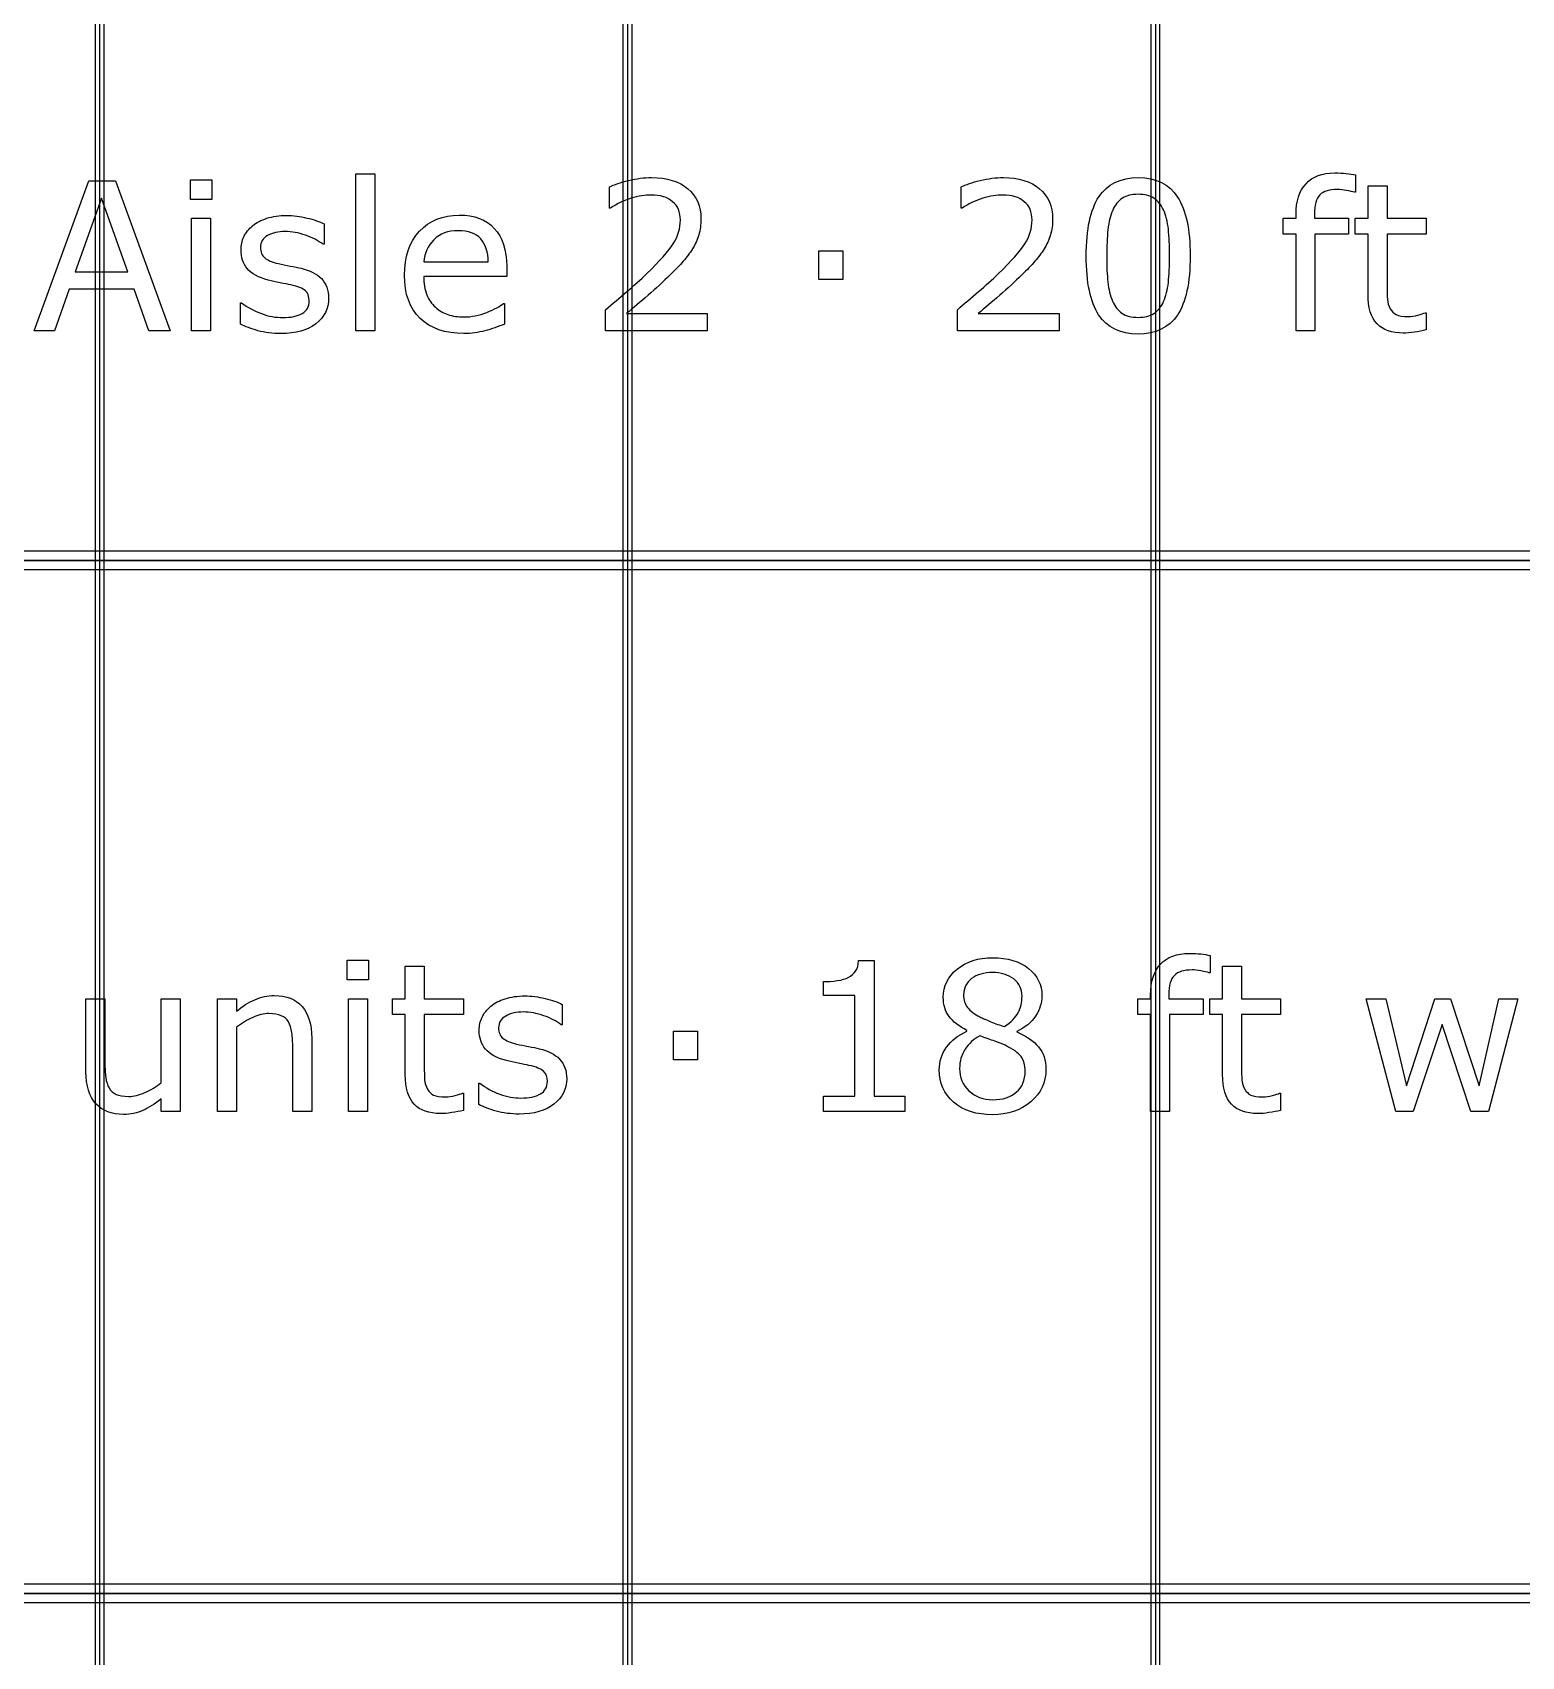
# Model space of a CAD drawing. Extents: x -13 to 750, y 12 to 2314.
# Drawn here: x 139.1 to 204, y 2080.1 to 2150.9 of the extents above; entities that cross this region are included whole.
import ezdxf

# ---------------------------------------------------------------- set-up
doc = ezdxf.new("R2010")
doc.units = 0
doc.layers.get('0').update_dxf_attribs({"linetype": 'CONTINUOUS'})

msp = doc.modelspace()

# ---------------------------------------------------------------- linework, layer by layer
at = {"color": 7}
for points in [[(141.80078, 2269.89), (141.80078, 2011.89), (142.19922, 2011.89), (142.19922, 2269.89)], [(164.80078, 2269.89), (164.80078, 2011.89), (165.19922, 2011.89), (165.19922, 2269.89)], [(187.80078, 2269.89), (187.80078, 2011.89), (188.19922, 2011.89), (188.19922, 2269.89)], [(44, 2153.89), (268, 2153.89), (268, 2127.89), (44, 2127.89)], [(145.073, 2137.89), (144.14575, 2137.89), (143.50415, 2139.71373), (140.67407, 2139.71373), (140.03247, 2137.89), (139.14917, 2137.89), (141.53101, 2144.43346), (142.69116, 2144.43346)], [(146.88794, 2143.62047), (145.9563, 2143.62047), (145.9563, 2144.4774), (146.88794, 2144.4774)], [(153.9939, 2137.89), (153.16772, 2137.89), (153.16772, 2144.72789), (153.9939, 2144.72789)], [(143.23608, 2140.4608), (142.08911, 2143.6732), (140.93774, 2140.4608)], [(146.83521, 2137.89), (146.00903, 2137.89), (146.00903, 2142.79869), (146.83521, 2142.79869)], [(174.38892, 2140.13561), (173.33862, 2140.13561), (173.33862, 2141.37926), (174.38892, 2141.37926)], [(189.51489, 2141.16393), (189.51489, 2141.16393)], [(151.97681, 2139.30504), (151.97681, 2139.30504)], [(188.35912, 2139.16881), (188.35912, 2139.16881)], [(43.599609, 2128.29039), (43.599609, 2082.48961), (268.40039, 2082.48961), (268.40039, 2128.29039)], [(44, 2127.89), (268, 2127.89), (268, 2082.89), (44, 2082.89)], [(44.400391, 2127.48961), (267.59961, 2127.48961), (267.59961, 2083.29039), (44.400391, 2083.29039)], [(153.71924, 2109.62047), (152.7876, 2109.62047), (152.7876, 2110.4774), (153.71924, 2110.4774)], [(153.6665, 2103.89), (152.84033, 2103.89), (152.84033, 2108.79869), (153.6665, 2108.79869)], [(182.19141, 2108.90855), (182.19141, 2108.90855)], [(203.79492, 2108.79869), (202.51611, 2103.89), (201.75146, 2103.89), (200.49023, 2107.67369), (199.23779, 2103.89), (198.47754, 2103.89), (197.18555, 2108.79869), (198.04687, 2108.79869), (198.94775, 2104.99742), (200.17383, 2108.79869), (200.85498, 2108.79869), (202.11182, 2104.99742), (202.96436, 2108.79869)], [(168.0498, 2106.13556), (166.99951, 2106.13556), (166.99951, 2107.37921), (168.0498, 2107.37921)], [(182.32764, 2105.63023), (182.32764, 2105.63023)], [(183.23291, 2105.71372), (183.23291, 2105.71372)], [(162.35449, 2105.30499), (162.35449, 2105.30499)], [(44, 2082.89), (268, 2082.89), (268, 2056.89), (44, 2056.89)]]:
    msp.add_lwpolyline(points, close=True, dxfattribs=at)
for points in [[(142, 2269.89), (142, 2011.89)], [(165, 2269.89), (165, 2011.89)], [(188, 2269.89), (188, 2011.89)], [(196.72637, 2144.68394), (196.72632, 2143.92809)], [(164.25513, 2143.23814), (164.21123, 2143.23814), (164.21123, 2144.161)], [(179.57886, 2143.23814), (179.53496, 2143.23814), (179.53496, 2144.161)], [(196.72632, 2143.92809), (196.68242, 2143.92809)], [(197.26685, 2139.49405), (197.26685, 2142.10441), (196.70874, 2142.10441), (196.70874, 2142.79874), (197.26685, 2142.79874), (197.26685, 2144.20939), (198.09302, 2144.20939), (198.09302, 2142.79874), (199.7981, 2142.79874), (199.7981, 2142.10441), (198.09302, 2142.10441), (198.09302, 2139.86759)], [(151.7834, 2142.54822), (151.7834, 2141.66492), (151.7395, 2141.66492)], [(194.92901, 2142.96564), (194.92901, 2142.79865), (196.41875, 2142.79865), (196.41875, 2142.10432), (194.95537, 2142.10432), (194.95537, 2137.89), (194.1292, 2137.89), (194.1292, 2142.10436), (193.57109, 2142.10436), (193.57109, 2142.79869), (194.1292, 2142.79869), (194.1292, 2142.96129)], [(156.12085, 2140.89146), (158.93335, 2140.89146)], [(159.73755, 2140.25865), (156.12085, 2140.25865)], [(159.7375, 2140.70689), (159.73755, 2140.25865)], [(148.14038, 2138.18443), (148.14038, 2139.11168), (148.18428, 2139.11168)], [(159.59692, 2139.08971), (159.64082, 2139.08971), (159.64082, 2138.18883)], [(168.47827, 2137.89), (164.04858, 2137.89), (164.04858, 2138.80846)], [(183.802, 2137.89), (179.37231, 2137.89), (179.37231, 2138.80846)], [(164.95828, 2138.64146), (168.4783, 2138.64146), (168.47827, 2137.89)], [(180.28201, 2138.64146), (183.80203, 2138.64146), (183.802, 2137.89)], [(199.75417, 2138.67664), (199.79807, 2138.67664), (199.7981, 2137.93395)], [(190.38716, 2110.68394), (190.38721, 2109.92809)], [(155.31885, 2105.494), (155.31885, 2108.10436), (154.76074, 2108.10436), (154.76074, 2108.79869), (155.31885, 2108.79869), (155.31885, 2110.20934), (156.14502, 2110.20934), (156.14502, 2108.79869), (157.8501, 2108.79869), (157.8501, 2108.10436), (156.14502, 2108.10436), (156.14502, 2105.86754)], [(175.07227, 2110.45539), (175.75342, 2110.45539), (175.75342, 2104.55793), (177.08936, 2104.55793), (177.08936, 2103.89)], [(190.38721, 2109.92809), (190.34321, 2109.92809)], [(190.92773, 2105.49405), (190.92773, 2108.10441), (190.36963, 2108.10441), (190.36963, 2108.79874), (190.92773, 2108.79874), (190.92773, 2110.20939), (191.75391, 2110.20939), (191.75391, 2108.79874), (193.45898, 2108.79874), (193.45898, 2108.10441), (191.75391, 2108.10441), (191.75391, 2105.86759)], [(177.08936, 2103.89), (173.54736, 2103.89), (173.54736, 2104.55797), (174.90967, 2104.55797), (174.90967, 2108.94371), (173.54736, 2108.94371), (173.54736, 2109.54137)], [(141.40576, 2105.61266), (141.40576, 2108.79869), (142.23193, 2108.79869), (142.23193, 2106.00377)], [(144.68412, 2105.13364), (144.68412, 2108.79868), (145.51029, 2108.79868), (145.51025, 2103.89)], [(147.96245, 2107.55506), (147.96245, 2103.89), (147.13628, 2103.89), (147.13628, 2108.79869), (147.96245, 2108.79869), (147.96245, 2108.25377)], [(162.16109, 2108.54817), (162.16109, 2107.66487), (162.11719, 2107.66487)], [(188.58979, 2108.96564), (188.58979, 2108.79865), (190.07954, 2108.79865), (190.07954, 2108.10432), (188.61616, 2108.10432), (188.61616, 2103.89), (187.78999, 2103.89), (187.78999, 2108.10436), (187.23188, 2108.10436), (187.23188, 2108.79869), (187.78999, 2108.79869), (187.78999, 2108.96129)], [(151.24077, 2107.07604), (151.24072, 2103.89)], [(179.79199, 2107.38365), (179.79199, 2107.41005)], [(181.96729, 2107.37489), (181.96729, 2107.34849)], [(151.24072, 2103.89), (150.41455, 2103.89), (150.41455, 2106.68492)], [(158.51807, 2104.18438), (158.51807, 2105.11163), (158.56197, 2105.11163)], [(145.51025, 2103.89), (144.68408, 2103.89), (144.68408, 2104.43492)], [(157.80617, 2104.67659), (157.85007, 2104.67659), (157.8501, 2103.9339)], [(193.41507, 2104.67664), (193.45897, 2104.67664), (193.45898, 2103.93395)]]:
    msp.add_lwpolyline(points, dxfattribs=at)
for points in [[(164.21123, 2144.161), (164.419237, 2144.263533), (164.696093, 2144.357283), (165.0418, 2144.44225)], [(165.0418, 2144.44225), (165.390433, 2144.52721), (165.727347, 2144.56969), (166.05254, 2144.56969)], [(166.05254, 2144.56969), (166.72344, 2144.56969), (167.24932, 2144.40709), (167.63018, 2144.08189)], [(179.53496, 2144.161), (179.742967, 2144.263533), (180.019823, 2144.357283), (180.36553, 2144.44225)], [(180.36553, 2144.44225), (180.714163, 2144.52721), (181.051077, 2144.56969), (181.37627, 2144.56969)], [(181.37627, 2144.56969), (182.04717, 2144.56969), (182.57305, 2144.40709), (182.95391, 2144.08189)], [(185.53784, 2143.73033), (185.904053, 2144.28697), (186.475343, 2144.56529), (187.25171, 2144.56529)], [(187.25171, 2144.56529), (188.036863, 2144.56529), (188.609617, 2144.282577), (188.96997, 2143.71715)], [(194.56426, 2144.30162), (194.8543, 2144.6151), (195.273243, 2144.77184), (195.82109, 2144.77184)], [(195.82109, 2144.77184), (196.005663, 2144.77184), (196.171193, 2144.76304), (196.31768, 2144.74544)], [(196.31768, 2144.74544), (196.467093, 2144.72784), (196.603323, 2144.70734), (196.72637, 2144.68394)], [(166.03052, 2143.80943), (165.76392, 2143.80943), (165.475343, 2143.762557), (165.16479, 2143.66881)], [(166.96655, 2143.51939), (166.743897, 2143.71275), (166.431887, 2143.80943), (166.03052, 2143.80943)], [(167.63018, 2144.08189), (168.01104, 2143.75963), (168.20147, 2143.321643), (168.20147, 2142.76793)], [(181.35425, 2143.80943), (181.08765, 2143.80943), (180.799077, 2143.762557), (180.48853, 2143.66881)], [(182.29028, 2143.51939), (182.067627, 2143.71275), (181.755617, 2143.80943), (181.35425, 2143.80943)], [(182.95391, 2144.08189), (183.33477, 2143.75963), (183.5252, 2143.321643), (183.5252, 2142.76793)], [(184.98853, 2141.15514), (184.98853, 2142.318227), (185.171633, 2143.176623), (185.53784, 2143.73033)], [(187.25171, 2143.8402), (186.976317, 2143.8402), (186.7478, 2143.78307), (186.56616, 2143.66881)], [(187.93286, 2143.66881), (187.75708, 2143.78307), (187.53003, 2143.8402), (187.25171, 2143.8402)], [(194.1292, 2142.96129), (194.1292, 2143.544297), (194.27422, 2143.991073), (194.56426, 2144.30162)], [(195.16631, 2143.81379), (195.00811, 2143.658517), (194.92901, 2143.3758), (194.92901, 2142.96564)], [(195.93975, 2144.05109), (195.585257, 2144.05109), (195.327443, 2143.97199), (195.16631, 2143.81379)], [(196.32647, 2144.00719), (196.179983, 2144.036457), (196.051077, 2144.05109), (195.93975, 2144.05109)], [(196.68242, 2143.92809), (196.5916, 2143.954423), (196.47295, 2143.98079), (196.32647, 2144.00719)], [(165.16479, 2143.66881), (164.854243, 2143.575057), (164.551023, 2143.4315), (164.25513, 2143.23814)], [(167.30493, 2142.72398), (167.30493, 2143.063827), (167.192137, 2143.328963), (166.96655, 2143.51939)], [(180.48853, 2143.66881), (180.177983, 2143.575057), (179.87476, 2143.4315), (179.57886, 2143.23814)], [(182.62866, 2142.72398), (182.62866, 2143.063827), (182.515867, 2143.328963), (182.29028, 2143.51939)], [(186.13989, 2143.15025), (186.040283, 2142.933457), (185.971437, 2142.650743), (185.93335, 2142.30211)], [(186.56616, 2143.66881), (186.387453, 2143.55455), (186.245363, 2143.381697), (186.13989, 2143.15025)], [(188.35474, 2143.15904), (188.2522, 2143.384627), (188.111573, 2143.55455), (187.93286, 2143.66881)], [(188.56567, 2142.32408), (188.530537, 2142.652207), (188.460227, 2142.930527), (188.35474, 2143.15904)], [(188.96997, 2143.71715), (189.33325, 2143.15465), (189.51489, 2142.303577), (189.51489, 2141.16393)], [(148.28535, 2141.99012), (148.37031, 2142.168827), (148.49775, 2142.328493), (148.66767, 2142.46912)], [(148.66767, 2142.46912), (148.831737, 2142.606813), (149.039747, 2142.715213), (149.2917, 2142.79432)], [(149.2917, 2142.79432), (149.54658, 2142.876347), (149.83076, 2142.91736), (150.14424, 2142.91736)], [(150.14424, 2142.91736), (150.437207, 2142.91736), (150.733103, 2142.88074), (151.03193, 2142.8075)], [(151.03193, 2142.8075), (151.33369, 2142.737187), (151.58418, 2142.65076), (151.7834, 2142.54822)], [(155.93623, 2142.2274), (156.375683, 2142.69908), (156.95283, 2142.93492), (157.66767, 2142.93492)], [(157.66767, 2142.93492), (158.329783, 2142.93492), (158.83955, 2142.74156), (159.19697, 2142.35484)], [(159.19697, 2142.35484), (159.557323, 2141.968127), (159.7375, 2141.41881), (159.7375, 2140.70689)], [(166.99292, 2141.68248), (167.200927, 2142.004747), (167.30493, 2142.351913), (167.30493, 2142.72398)], [(168.20147, 2142.76793), (168.20147, 2142.518903), (168.169237, 2142.285993), (168.10477, 2142.0692)], [(182.31665, 2141.68248), (182.524657, 2142.004747), (182.62866, 2142.351913), (182.62866, 2142.72398)], [(183.5252, 2142.76793), (183.5252, 2142.518903), (183.492967, 2142.285993), (183.4285, 2142.0692)], [(188.62277, 2141.16393), (188.62277, 2141.609237), (188.603737, 2141.995953), (188.56567, 2142.32408)], [(148.1623, 2141.41883), (148.1623, 2141.620977), (148.203317, 2141.811407), (148.28535, 2141.99012)], [(149.31812, 2142.04285), (149.110107, 2141.928597), (149.0061, 2141.75721), (149.0061, 2141.52869)], [(150.08276, 2142.21863), (149.781007, 2142.21863), (149.526127, 2142.160037), (149.31812, 2142.04285)], [(150.97046, 2142.05604), (150.6687, 2142.164433), (150.3728, 2142.21863), (150.08276, 2142.21863)], [(151.7395, 2141.66492), (151.528567, 2141.820193), (151.27222, 2141.950567), (150.97046, 2142.05604)], [(155.28144, 2140.31578), (155.28144, 2141.118513), (155.499703, 2141.75572), (155.93623, 2142.2274)], [(156.5647, 2141.86266), (156.303953, 2141.601913), (156.156003, 2141.27818), (156.12085, 2140.89146)], [(157.62378, 2142.25377), (157.1814, 2142.25377), (156.828373, 2142.1234), (156.5647, 2141.86266)], [(158.60376, 2141.89781), (158.389893, 2142.135117), (158.063233, 2142.25377), (157.62378, 2142.25377)], [(158.93335, 2140.89146), (158.930683, 2141.32506), (158.82082, 2141.66051), (158.60376, 2141.89781)], [(165.83716, 2140.38609), (166.39966, 2140.931017), (166.784913, 2141.363147), (166.99292, 2141.68248)], [(168.10477, 2142.0692), (168.043237, 2141.855333), (167.95095, 2141.65172), (167.82791, 2141.45836)], [(181.16089, 2140.38609), (181.72339, 2140.931017), (182.108643, 2141.363147), (182.31665, 2141.68248)], [(183.4285, 2142.0692), (183.366967, 2141.855333), (183.27468, 2141.65172), (183.15164, 2141.45836)], [(185.93335, 2142.30211), (185.898217, 2141.953477), (185.88065, 2141.571153), (185.88065, 2141.15514)], [(148.43037, 2140.60145), (148.251657, 2140.824103), (148.1623, 2141.096563), (148.1623, 2141.41883)], [(149.0061, 2141.52869), (149.0061, 2141.326543), (149.06909, 2141.1742), (149.19507, 2141.07166)], [(149.19507, 2141.07166), (149.318117, 2140.96912), (149.517333, 2140.885623), (149.79272, 2140.82117)], [(167.42361, 2140.92223), (167.27127, 2140.746443), (167.085237, 2140.551617), (166.86551, 2140.33775)], [(167.82791, 2141.45836), (167.71365, 2141.27672), (167.578883, 2141.09801), (167.42361, 2140.92223)], [(182.74734, 2140.92223), (182.595, 2140.746443), (182.408967, 2140.551617), (182.18924, 2140.33775)], [(183.15164, 2141.45836), (183.03738, 2141.27672), (182.902613, 2141.09801), (182.74734, 2140.92223)], [(185.52905, 2138.58873), (185.168703, 2139.14537), (184.98853, 2140.00084), (184.98853, 2141.15514)], [(185.88065, 2141.15514), (185.88065, 2140.698107), (185.89675, 2140.31578), (185.92895, 2140.00816)], [(188.56567, 2140.00377), (188.603737, 2140.326037), (188.62277, 2140.712757), (188.62277, 2141.16393)], [(189.51489, 2141.16393), (189.51489, 2139.989123), (189.33032, 2139.12633), (188.96118, 2138.57555)], [(149.34883, 2140.10047), (148.918163, 2140.21473), (148.61201, 2140.381723), (148.43037, 2140.60145)], [(149.79272, 2140.82117), (149.945067, 2140.786037), (150.11499, 2140.75088), (150.30249, 2140.7157)], [(150.30249, 2140.7157), (150.492917, 2140.680567), (150.65112, 2140.648333), (150.7771, 2140.619)], [(150.7771, 2140.619), (151.160887, 2140.531113), (151.456783, 2140.380237), (151.66479, 2140.16637)], [(155.96699, 2138.43492), (155.509957, 2138.877307), (155.28144, 2139.50426), (155.28144, 2140.31578)], [(156.12085, 2140.25865), (156.12085, 2139.956897), (156.16626, 2139.693227), (156.25708, 2139.46764)], [(164.97144, 2139.59947), (165.281987, 2139.863143), (165.57056, 2140.12535), (165.83716, 2140.38609)], [(166.86551, 2140.33775), (166.55203, 2140.030137), (166.2283, 2139.73131), (165.89432, 2139.44127)], [(180.29517, 2139.59947), (180.605717, 2139.863143), (180.89429, 2140.12535), (181.16089, 2140.38609)], [(182.18924, 2140.33775), (181.87576, 2140.030137), (181.55203, 2139.73131), (181.21805, 2139.44127)], [(149.86299, 2139.98621), (149.67549, 2140.021343), (149.504103, 2140.05943), (149.34883, 2140.10047)], [(150.32441, 2139.89391), (150.207223, 2139.92031), (150.053417, 2139.951077), (149.86299, 2139.98621)], [(150.96601, 2139.63902), (150.854683, 2139.738633), (150.640817, 2139.823597), (150.32441, 2139.89391)], [(151.13301, 2139.19957), (151.13301, 2139.39293), (151.077343, 2139.539413), (150.96601, 2139.63902)], [(151.66479, 2140.16637), (151.872803, 2139.94957), (151.97681, 2139.66246), (151.97681, 2139.30504)], [(164.04858, 2138.80846), (164.3562, 2139.072127), (164.66382, 2139.335797), (164.97144, 2139.59947)], [(179.37231, 2138.80846), (179.67993, 2139.072127), (179.98755, 2139.335797), (180.29517, 2139.59947)], [(185.92895, 2140.00816), (185.96115, 2139.700547), (186.029997, 2139.425157), (186.13549, 2139.18199)], [(188.35913, 2139.16881), (188.46167, 2139.406117), (188.530517, 2139.684437), (188.56567, 2140.00377)], [(197.65796, 2138.19767), (197.39722, 2138.467197), (197.26685, 2138.899323), (197.26685, 2139.49405)], [(198.09302, 2139.86759), (198.09302, 2139.609777), (198.098887, 2139.407627), (198.11062, 2139.26114)], [(148.18428, 2139.11168), (148.44502, 2138.915393), (148.735057, 2138.758653), (149.05439, 2138.64146)], [(150.82539, 2138.64586), (151.03047, 2138.763047), (151.13301, 2138.947617), (151.13301, 2139.19957)], [(151.97681, 2139.30504), (151.97681, 2138.8568), (151.790773, 2138.489123), (151.4187, 2138.20201)], [(156.25708, 2139.46764), (156.3479, 2139.24498), (156.472413, 2139.061873), (156.63062, 2138.91832)], [(156.63062, 2138.91832), (156.78296, 2138.777693), (156.963133, 2138.672223), (157.17114, 2138.60191)], [(158.87183, 2138.6942), (159.21167, 2138.828967), (159.453367, 2138.960803), (159.59692, 2139.08971)], [(165.89432, 2139.44127), (165.560333, 2139.154163), (165.24832, 2138.88756), (164.95828, 2138.64146)], [(181.21805, 2139.44127), (180.884063, 2139.154163), (180.57205, 2138.88756), (180.28201, 2138.64146)], [(186.13549, 2139.18199), (186.23217, 2138.953477), (186.3684, 2138.77916), (186.54418, 2138.65904)], [(187.93725, 2138.65025), (188.11889, 2138.76451), (188.259513, 2138.937363), (188.35912, 2139.16881)], [(198.11062, 2139.26114), (198.122353, 2139.117587), (198.163367, 2138.982823), (198.23366, 2138.85685)], [(198.23366, 2138.85685), (198.298127, 2138.739663), (198.386017, 2138.653237), (198.49733, 2138.59757)], [(148.90063, 2137.89879), (148.598877, 2137.986683), (148.34546, 2138.081897), (148.14038, 2138.18443)], [(149.05439, 2138.64146), (149.37373, 2138.527207), (149.679883, 2138.47008), (149.97285, 2138.47008)], [(151.4187, 2138.20201), (151.04956, 2137.914903), (150.54419, 2137.77135), (149.90259, 2137.77135)], [(149.97285, 2138.47008), (150.33613, 2138.47008), (150.62031, 2138.528673), (150.82539, 2138.64586)], [(157.87422, 2137.77574), (157.059767, 2137.77574), (156.424023, 2137.995467), (155.96699, 2138.43492)], [(157.17114, 2138.60191), (157.38208, 2138.531603), (157.613527, 2138.49645), (157.86548, 2138.49645)], [(157.86548, 2138.49645), (158.199467, 2138.49645), (158.534917, 2138.562367), (158.87183, 2138.6942)], [(159.64082, 2138.18883), (159.3625, 2138.071643), (159.07832, 2137.973497), (158.78828, 2137.89439)], [(187.25171, 2137.75377), (186.46655, 2137.75377), (185.89233, 2138.03209), (185.52905, 2138.58873)], [(186.54418, 2138.65904), (186.722893, 2138.538927), (186.958733, 2138.47887), (187.2517, 2138.47887)], [(187.2517, 2138.47887), (187.527087, 2138.47887), (187.755603, 2138.535997), (187.93725, 2138.65025)], [(188.96118, 2138.57555), (188.594973, 2138.027697), (188.02515, 2137.75377), (187.25171, 2137.75377)], [(198.80054, 2137.79337), (198.29956, 2137.79337), (197.9187, 2137.928137), (197.65796, 2138.19767)], [(198.49733, 2138.59757), (198.61159, 2138.544837), (198.784443, 2138.51847), (199.01589, 2138.51847)], [(199.01589, 2138.51847), (199.150657, 2138.51847), (199.29128, 2138.537503), (199.43776, 2138.57557)], [(199.43776, 2138.57557), (199.584247, 2138.61657), (199.689717, 2138.65026), (199.75417, 2138.67664)], [(149.90259, 2137.77135), (149.53931, 2137.77135), (149.205323, 2137.81383), (148.90063, 2137.89879)], [(158.78828, 2137.89439), (158.49824, 2137.81529), (158.193553, 2137.77574), (157.87422, 2137.77574)], [(199.28833, 2137.83287), (199.10669, 2137.806537), (198.944093, 2137.79337), (198.80054, 2137.79337)], [(199.7981, 2137.93395), (199.642827, 2137.89295), (199.472903, 2137.859257), (199.28833, 2137.83287)], [(179.36572, 2110.09071), (179.77002, 2110.418837), (180.28418, 2110.5829), (180.9082, 2110.5829)], [(180.9082, 2110.5829), (181.56152, 2110.5829), (182.083007, 2110.426163), (182.47266, 2110.11269)], [(188.22505, 2110.30162), (188.51509, 2110.6151), (188.934033, 2110.77184), (189.48188, 2110.77184)], [(189.48188, 2110.77184), (189.666453, 2110.77184), (189.831983, 2110.76304), (189.97847, 2110.74544)], [(189.97847, 2110.74544), (190.127883, 2110.72784), (190.264113, 2110.70734), (190.38716, 2110.68394)], [(174.61963, 2109.7215), (174.754397, 2109.794747), (174.859867, 2109.887033), (174.93604, 2109.99836)], [(174.93604, 2109.99836), (175.01514, 2110.11262), (175.06055, 2110.264963), (175.07227, 2110.45539)], [(178.75928, 2108.86024), (178.75928, 2109.352433), (178.961427, 2109.76259), (179.36572, 2110.09071)], [(180.90381, 2109.93688), (180.53467, 2109.93688), (180.231447, 2109.848987), (179.99414, 2109.6732)], [(181.82666, 2109.65563), (181.586427, 2109.84313), (181.27881, 2109.93688), (180.90381, 2109.93688)], [(182.47266, 2110.11269), (182.862307, 2109.79921), (183.05713, 2109.40077), (183.05713, 2108.91737)], [(187.78999, 2108.96129), (187.78999, 2109.544297), (187.93501, 2109.991073), (188.22505, 2110.30162)], [(188.8271, 2109.81379), (188.668893, 2109.658517), (188.58979, 2109.3758), (188.58979, 2108.96564)], [(189.60054, 2110.05109), (189.246047, 2110.05109), (188.988233, 2109.97199), (188.8271, 2109.81379)], [(189.98725, 2110.00719), (189.84077, 2110.036457), (189.711867, 2110.05109), (189.60054, 2110.05109)], [(190.34321, 2109.92809), (190.25239, 2109.954423), (190.133737, 2109.98079), (189.98725, 2110.00719)], [(173.54736, 2109.54137), (173.731933, 2109.54137), (173.929687, 2109.556003), (174.14062, 2109.58527)], [(174.14062, 2109.58527), (174.35156, 2109.61747), (174.51123, 2109.66288), (174.61963, 2109.7215)], [(179.99414, 2109.6732), (179.759767, 2109.49742), (179.64258, 2109.260117), (179.64258, 2108.96129)], [(182.19141, 2108.90855), (182.19141, 2109.22203), (182.069827, 2109.471057), (181.82666, 2109.65563)], [(147.96245, 2108.25377), (148.220263, 2108.467637), (148.486867, 2108.63463), (148.76226, 2108.75475)], [(148.76226, 2108.75475), (149.037647, 2108.874863), (149.32036, 2108.93492), (149.6104, 2108.93492)], [(149.6104, 2108.93492), (150.140673, 2108.93492), (150.54497, 2108.775253), (150.82329, 2108.45592)], [(150.82329, 2108.45592), (151.10161, 2108.13658), (151.24077, 2107.67662), (151.24077, 2107.07604)], [(158.66305, 2107.99007), (158.74801, 2108.168777), (158.87545, 2108.328443), (159.04537, 2108.46907)], [(159.04537, 2108.46907), (159.20943, 2108.606763), (159.417437, 2108.715163), (159.66939, 2108.79427)], [(159.66939, 2108.79427), (159.924277, 2108.876297), (160.208457, 2108.91731), (160.52193, 2108.91731)], [(160.52193, 2108.91731), (160.814903, 2108.91731), (161.110803, 2108.88069), (161.40963, 2108.80745)], [(161.40963, 2108.80745), (161.711383, 2108.737137), (161.96187, 2108.65071), (162.16109, 2108.54817)], [(179.00977, 2108.02528), (178.842777, 2108.24794), (178.75928, 2108.52626), (178.75928, 2108.86024)], [(179.64258, 2108.96129), (179.64258, 2108.75035), (179.701173, 2108.567243), (179.81836, 2108.41197)], [(179.81836, 2108.41197), (179.93848, 2108.25963), (180.118657, 2108.1234), (180.35889, 2108.00328)], [(182.02441, 2108.18785), (182.135743, 2108.395857), (182.19141, 2108.63609), (182.19141, 2108.90855)], [(183.05713, 2108.91737), (183.05713, 2108.621477), (182.964843, 2108.329973), (182.78027, 2108.04286)], [(148.66997, 2107.98133), (148.423877, 2107.870003), (148.188037, 2107.727913), (147.96245, 2107.55506)], [(149.37749, 2108.14832), (149.151903, 2108.14832), (148.916063, 2108.092657), (148.66997, 2107.98133)], [(149.91362, 2108.05602), (149.775927, 2108.117553), (149.597217, 2108.14832), (149.37749, 2108.14832)], [(150.23003, 2107.78355), (150.15679, 2107.906603), (150.05132, 2107.997427), (149.91362, 2108.05602)], [(150.37505, 2107.31773), (150.348717, 2107.51695), (150.300377, 2107.672223), (150.23003, 2107.78355)], [(158.54, 2107.41878), (158.54, 2107.620927), (158.581017, 2107.811357), (158.66305, 2107.99007)], [(159.6958, 2108.0428), (159.487793, 2107.928547), (159.38379, 2107.75716), (159.38379, 2107.52864)], [(160.46045, 2108.21858), (160.15869, 2108.21858), (159.903807, 2108.159987), (159.6958, 2108.0428)], [(161.34814, 2108.05599), (161.046387, 2108.164383), (160.75049, 2108.21858), (160.46045, 2108.21858)], [(162.11719, 2107.66487), (161.90625, 2107.820143), (161.6499, 2107.950517), (161.34814, 2108.05599)], [(179.79199, 2107.41005), (179.44043, 2107.59755), (179.17969, 2107.802627), (179.00977, 2108.02528)], [(180.35889, 2108.00328), (180.467283, 2107.950547), (180.622557, 2107.8817), (180.82471, 2107.79674)], [(180.82471, 2107.79674), (181.029783, 2107.71178), (181.229, 2107.641467), (181.42236, 2107.5858)], [(181.42236, 2107.5858), (181.7124, 2107.77916), (181.913083, 2107.979843), (182.02441, 2108.18785)], [(182.78027, 2108.04286), (182.595703, 2107.75868), (182.32471, 2107.536023), (181.96729, 2107.37489)], [(150.41455, 2106.68492), (150.41455, 2106.910507), (150.401383, 2107.121443), (150.37505, 2107.31773)], [(158.80807, 2106.6014), (158.629357, 2106.824053), (158.54, 2107.096513), (158.54, 2107.41878)], [(159.38379, 2107.52864), (159.38379, 2107.326493), (159.446777, 2107.17415), (159.57275, 2107.07161)], [(159.57275, 2107.07161), (159.695797, 2106.96907), (159.895017, 2106.885573), (160.17041, 2106.82112)], [(178.8999, 2106.68053), (179.11084, 2106.97643), (179.408203, 2107.210803), (179.79199, 2107.38365)], [(180.3457, 2107.1815), (180.082033, 2107.037947), (179.869633, 2106.843123), (179.7085, 2106.59703)], [(181.00049, 2106.94859), (180.836423, 2107.004257), (180.61816, 2107.081893), (180.3457, 2107.1815)], [(181.45312, 2106.76842), (181.315427, 2106.832887), (181.16455, 2106.892943), (181.00049, 2106.94859)], [(181.96729, 2107.34849), (182.377443, 2107.172703), (182.690917, 2106.955907), (182.90771, 2106.6981)], [(159.72652, 2106.10042), (159.29586, 2106.21468), (158.98971, 2106.381673), (158.80807, 2106.6014)], [(160.17041, 2106.82112), (160.322757, 2106.785987), (160.49268, 2106.75083), (160.68018, 2106.71565)], [(160.68018, 2106.71565), (160.870607, 2106.680517), (161.02881, 2106.648283), (161.15479, 2106.61895)], [(161.15479, 2106.61895), (161.538577, 2106.531063), (161.834473, 2106.380187), (162.04248, 2106.16632)], [(178.5835, 2105.69615), (178.5835, 2106.05943), (178.688967, 2106.387557), (178.8999, 2106.68053)], [(179.7085, 2106.59703), (179.550293, 2106.350937), (179.47119, 2106.072617), (179.47119, 2105.76207)], [(182.14746, 2106.27623), (182.030273, 2106.44029), (181.798827, 2106.604353), (181.45312, 2106.76842)], [(182.32764, 2105.63023), (182.32764, 2105.899763), (182.26758, 2106.115097), (182.14746, 2106.27623)], [(182.90771, 2106.6981), (183.12451, 2106.440287), (183.23291, 2106.11216), (183.23291, 2105.71372)], [(141.83643, 2104.22398), (141.549317, 2104.540387), (141.40576, 2105.00328), (141.40576, 2105.61266)], [(142.23193, 2106.00377), (142.23193, 2105.754743), (142.243663, 2105.540877), (142.26713, 2105.36217)], [(156.14502, 2105.86754), (156.14502, 2105.609727), (156.150887, 2105.407577), (156.16262, 2105.26109)], [(160.24068, 2105.98616), (160.05318, 2106.021293), (159.881793, 2106.05938), (159.72652, 2106.10042)], [(160.70211, 2105.89386), (160.584923, 2105.92026), (160.431113, 2105.951027), (160.24068, 2105.98616)], [(161.34371, 2105.63897), (161.232383, 2105.738583), (161.018517, 2105.823547), (160.70211, 2105.89386)], [(161.5107, 2105.19952), (161.5107, 2105.39288), (161.455037, 2105.539363), (161.34371, 2105.63897)], [(162.04248, 2106.16632), (162.250487, 2105.94952), (162.35449, 2105.66241), (162.35449, 2105.30499)], [(179.21191, 2104.2899), (178.79297, 2104.656113), (178.5835, 2105.124863), (178.5835, 2105.69615)], [(179.47119, 2105.76207), (179.47119, 2105.366563), (179.60742, 2105.039903), (179.87988, 2104.78209)], [(181.94092, 2104.72496), (182.198733, 2104.944687), (182.32764, 2105.246443), (182.32764, 2105.63023)], [(183.23291, 2105.71373), (183.23291, 2105.148303), (183.01172, 2104.67809), (182.56934, 2104.30309)], [(191.75391, 2105.86759), (191.75391, 2105.609777), (191.759777, 2105.407627), (191.77151, 2105.26114)], [(142.26713, 2105.36217), (142.290597, 2105.18639), (142.3404, 2105.03551), (142.41654, 2104.90953)], [(142.41654, 2104.90953), (142.495647, 2104.780623), (142.598187, 2104.686873), (142.72416, 2104.62828)], [(143.97221, 2104.70737), (144.22709, 2104.818703), (144.464393, 2104.960793), (144.68412, 2105.13364)], [(155.70996, 2104.19762), (155.44922, 2104.467147), (155.31885, 2104.899273), (155.31885, 2105.494)], [(156.16262, 2105.26109), (156.174353, 2105.117537), (156.215367, 2104.982773), (156.28566, 2104.8568)], [(156.28566, 2104.8568), (156.350127, 2104.739613), (156.43802, 2104.653187), (156.54934, 2104.59752)], [(158.56197, 2105.11163), (158.82271, 2104.915343), (159.11275, 2104.758603), (159.43209, 2104.64141)], [(161.20308, 2104.64581), (161.40816, 2104.762997), (161.5107, 2104.947567), (161.5107, 2105.19952)], [(162.35449, 2105.30499), (162.35449, 2104.85675), (162.168457, 2104.489073), (161.79639, 2104.20196)], [(191.31885, 2104.19767), (191.058103, 2104.467197), (190.92773, 2104.899323), (190.92773, 2105.49405)], [(191.77151, 2105.26114), (191.783243, 2105.117587), (191.82426, 2104.982823), (191.89456, 2104.85685)], [(191.89456, 2104.85685), (191.959027, 2104.739663), (192.046917, 2104.653237), (192.15823, 2104.59757)], [(143.04053, 2103.75377), (142.524903, 2103.75377), (142.123537, 2103.910507), (141.83643, 2104.22398)], [(142.72416, 2104.62828), (142.85014, 2104.56968), (143.033247, 2104.54038), (143.27348, 2104.54038)], [(143.27348, 2104.54038), (143.487347, 2104.54038), (143.720257, 2104.596043), (143.97221, 2104.70737)], [(144.68408, 2104.43492), (144.40576, 2104.215193), (144.13916, 2104.046737), (143.88428, 2103.92955)], [(156.85254, 2103.79332), (156.35156, 2103.79332), (155.9707, 2103.928087), (155.70996, 2104.19762)], [(156.54934, 2104.59752), (156.663593, 2104.544787), (156.836443, 2104.51842), (157.06789, 2104.51842)], [(157.06789, 2104.51842), (157.202657, 2104.51842), (157.343283, 2104.537453), (157.48977, 2104.57552)], [(157.48977, 2104.57552), (157.63625, 2104.61652), (157.741717, 2104.65021), (157.80617, 2104.67659)], [(159.27832, 2103.89874), (158.97656, 2103.986633), (158.723143, 2104.081847), (158.51807, 2104.18438)], [(159.43209, 2104.64141), (159.751423, 2104.527157), (160.057577, 2104.47003), (160.35055, 2104.47003)], [(161.79639, 2104.20196), (161.42725, 2103.914853), (160.921877, 2103.7713), (160.28027, 2103.7713)], [(160.35055, 2104.47003), (160.71383, 2104.47003), (160.998007, 2104.528623), (161.20308, 2104.64581)], [(180.9082, 2103.74059), (180.19922, 2103.74059), (179.63379, 2103.923693), (179.21191, 2104.2899)], [(179.87988, 2104.78209), (180.15234, 2104.524277), (180.498043, 2104.39537), (180.91699, 2104.39537)], [(182.56934, 2104.30309), (182.129887, 2103.92809), (181.576173, 2103.74059), (180.9082, 2103.74059)], [(180.91699, 2104.39537), (181.344723, 2104.39537), (181.686033, 2104.505233), (181.94092, 2104.72496)], [(192.46143, 2103.79337), (191.96045, 2103.79337), (191.57959, 2103.928137), (191.31885, 2104.19767)], [(192.15823, 2104.59757), (192.27249, 2104.544837), (192.445343, 2104.51847), (192.67679, 2104.51847)], [(192.67679, 2104.51847), (192.811557, 2104.51847), (192.95218, 2104.537503), (193.09866, 2104.57557)], [(193.09866, 2104.57557), (193.245147, 2104.61657), (193.350617, 2104.65026), (193.41507, 2104.67664)], [(143.88428, 2103.92955), (143.629393, 2103.812363), (143.348143, 2103.75377), (143.04053, 2103.75377)], [(157.34033, 2103.83282), (157.15869, 2103.806487), (156.996093, 2103.79332), (156.85254, 2103.79332)], [(157.8501, 2103.9339), (157.694827, 2103.8929), (157.524903, 2103.859207), (157.34033, 2103.83282)], [(160.28027, 2103.7713), (159.91699, 2103.7713), (159.583007, 2103.81378), (159.27832, 2103.89874)], [(192.94922, 2103.83287), (192.76758, 2103.806537), (192.604983, 2103.79337), (192.46143, 2103.79337)], [(193.45898, 2103.93395), (193.303707, 2103.89295), (193.133787, 2103.859257), (192.94922, 2103.83287)]]:
    msp.add_open_spline(points, degree=3, dxfattribs=at)

doc.saveas('drawing.dxf')
